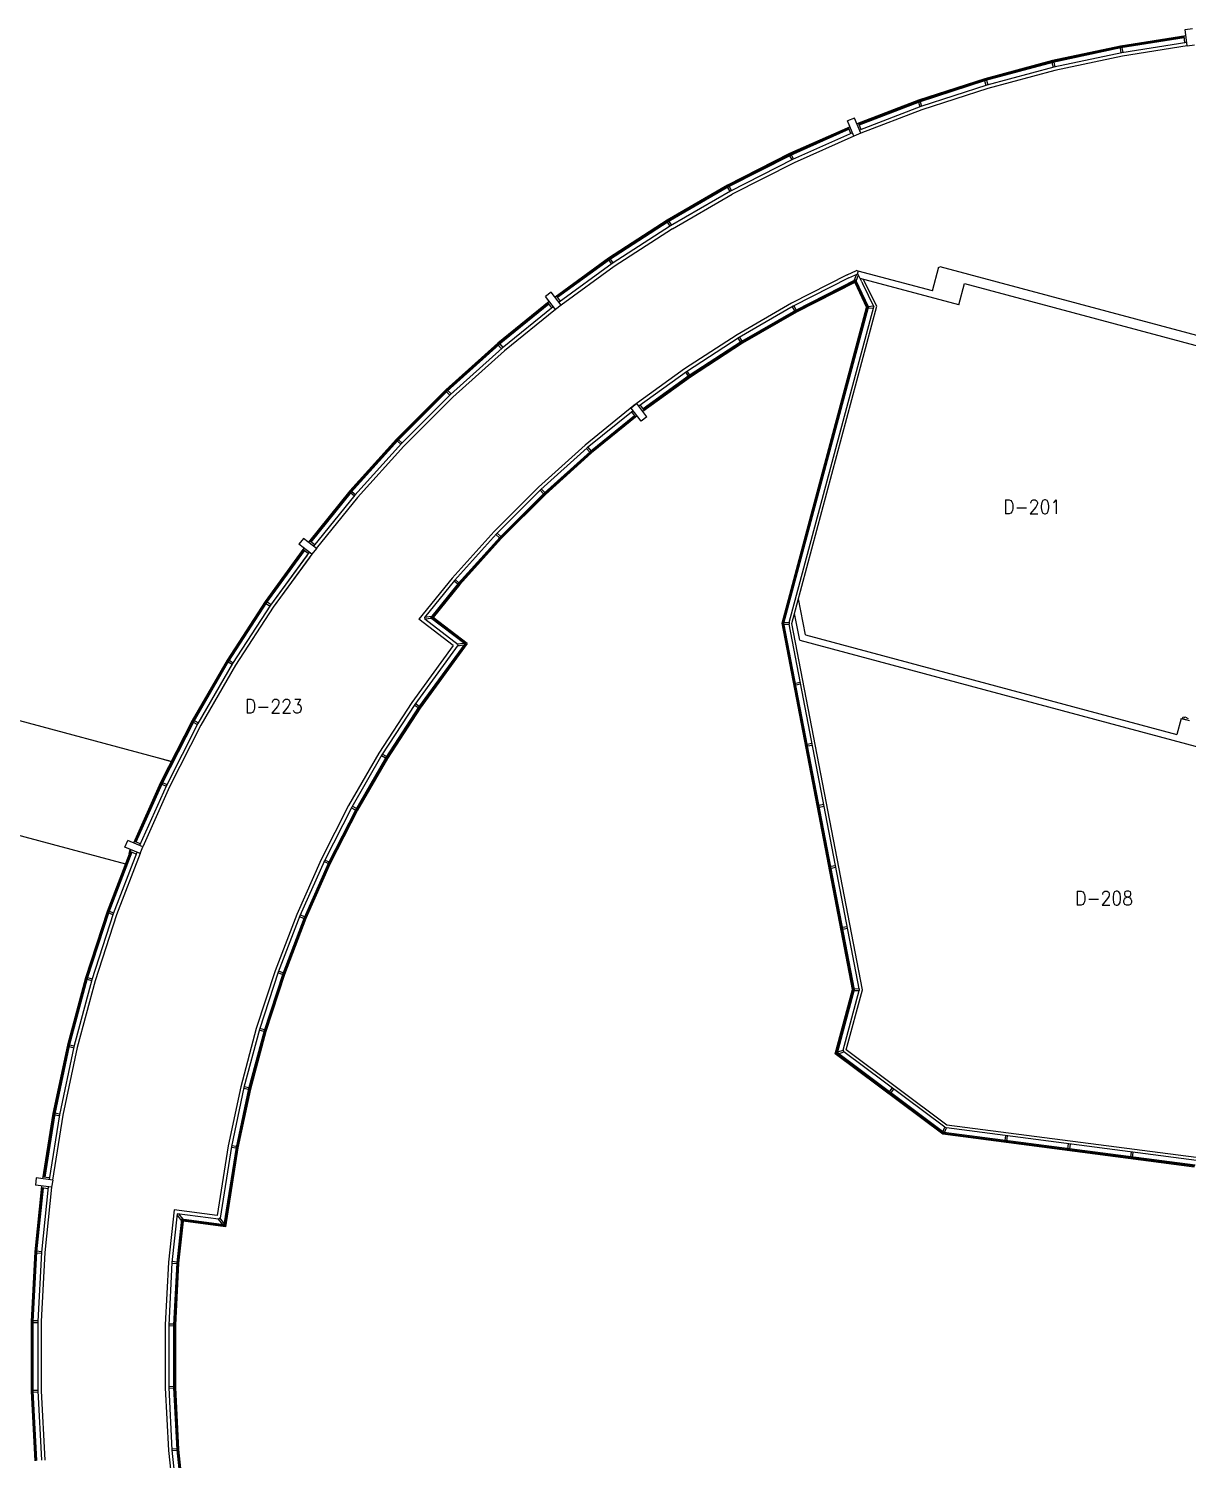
# Model space of a CAD drawing. Header units: inches. Extents: x 0 to 15110, y -1099 to 7181.
# Drawn here: x 4931 to 6200, y 5374 to 6941 of the extents above; entities that cross this region are included whole.
import ezdxf
from ezdxf.enums import TextEntityAlignment as Align

# ---------------------------------------------------------------- set-up
doc = ezdxf.new("R2010")
doc.units = ezdxf.units.IN
doc.header["$LTSCALE"] = 48
doc.header["$MEASUREMENT"] = 0
doc.layers.get('0').update_dxf_attribs({"linetype": 'CONTINUOUS'})
for name, color, linetype in [('A-DOOR', 5, 'CONTINUOUS'), ('A-GLAZ', 1, 'CONTINUOUS'), ('A-GLAZ-DETL', 5, 'CONTINUOUS'), ('A-ROOF', 5, 'CONTINUOUS'), ('A-WALL', 7, 'CONTINUOUS'), ('A-WALL-SILL', 3, 'CONTINUOUS'), ('SP-RMNO', 7, 'CONTINUOUS'), ('SP-ROOM', 7, 'CONTINUOUS'), ('SP-ROOMF', 7, 'CONTINUOUS')]:
    doc.layers.add(name, color=color, linetype=linetype)
doc.layers.get('0').off()
doc.layers.get('SP-ROOM').off()
doc.layers.get('SP-ROOMF').off()
doc.styles.add('ROMANS', font='ROMANS', dxfattribs={"width": 0.78})

# ---------------------------------------------------------------- blocks, each defined once
blk = doc.blocks.new('FMGRM1')
at = {"style": 'ROMANS', "width": 0.9}
for tag, p in [('DATA1', (0, -0.284)), ('DATA2', (0, -0.443)), ('DATA3', (0, -0.602)), ('DATA4', (0, -0.762)), ('DATA5', (0, -0.921))]:
    blk.add_attdef(tag, text='', height=0.117, dxfattribs=at).set_placement(p, align=Align.CENTER)
at = {"layer": 'SP-RMNO', "style": 'ROMANS', "width": 0.9}
blk.add_attdef('RMNUMB', text='', height=0.16, dxfattribs=at).set_placement((0, 0), align=Align.MIDDLE)

msp = doc.modelspace()

# ---------------------------------------------------------------- linework, layer by layer
at = {"layer": 'A-DOOR', "linetype": 'Continuous'}
for p, q in [((6194.4, 6185.4), (6194.9, 6187.3)), ((6199.9, 6183.9), (6194.4, 6185.4)), ((6194.9, 6187.3), (6196.8, 6186.8)), ((6196.8, 6186.8), (6196.9, 6187.4)), ((6196.9, 6187.4), (6198.7, 6186.9)), ((6198.7, 6186.9), (6198.6, 6186.3)), ((6198.6, 6186.3), (6200.5, 6185.8))]:
    msp.add_line(p, q, dxfattribs=at)
at = {"layer": 'A-GLAZ', "linetype": 'Continuous'}
for p, q in [((6196.2, 6931.9), (6126.8, 6920.9)), ((6196.3, 6930.9), (6126.9, 6919.9)), ((6199, 6926), (6127.9, 6914.7)), ((6126.8, 6920.9), (6052.1, 6905)), ((6126.9, 6919.9), (6052.3, 6904)), ((6127.9, 6914.7), (6053.5, 6898.9)), ((6052.1, 6905), (5978.4, 6885.2)), ((6052.3, 6904), (5978.6, 6884.3)), ((6053.5, 6898.9), (5980.1, 6879.2)), ((5978.4, 6885.2), (5905.8, 6861.7)), ((5978.6, 6884.3), (5906.1, 6860.7)), ((5980.1, 6879.2), (5907.8, 6855.8)), ((5905.8, 6861.7), (5840.1, 6836.4)), ((5906.1, 6860.7), (5840.5, 6835.5)), ((5907.8, 6855.8), (5840.6, 6830)), ((5829, 6831.9), (5764.8, 6803.2)), ((5829.4, 6830.9), (5765.2, 6802.3)), ((5833.2, 6826.9), (5767.5, 6797.6)), ((5764.8, 6803.2), (5696.8, 6768.6)), ((5765.2, 6802.3), (5697.2, 6767.7)), ((5767.5, 6797.6), (5699.7, 6763.1)), ((5696.8, 6768.6), (5630.6, 6730.4)), ((5697.2, 6767.7), (5631.2, 6729.6)), ((5699.7, 6763.1), (5633.9, 6725.1)), ((5630.6, 6730.4), (5566.6, 6688.9)), ((5631.2, 6729.6), (5567.2, 6688)), ((5633.9, 6725.1), (5570.2, 6683.7)), ((5566.6, 6688.9), (5509.7, 6647.5)), ((5567.2, 6688), (5510.3, 6646.7)), ((5570.2, 6683.7), (5511.9, 6641.4)), ((5829, 6668), (5768.2, 6637)), ((5836.4, 6665.9), (5770.7, 6632.4)), ((5836, 6664.5), (5771.2, 6631.5)), ((5829, 6668), (5839, 6672.7)), ((5836, 6664.5), (5849.7, 6635.9)), ((5836.4, 6665.9), (5850.7, 6635.9)), ((5843.3, 6663.7), (5839, 6672.7)), ((5843.3, 6663.7), (5844.1, 6661.9)), ((5844.1, 6661.9), (5856.3, 6636.5)), ((5500.2, 6640.2), (5445.6, 6596)), ((5500.8, 6639.4), (5446.2, 6595.2)), ((5505.6, 6636.5), (5449.6, 6591.2)), ((5768.2, 6637), (5708.9, 6602.8)), ((5770.7, 6632.4), (5711.6, 6598.3)), ((5771.2, 6631.5), (5712.2, 6597.4)), ((5757, 6290.2), (5849.7, 6635.9)), ((5758.1, 6290.1), (5850.7, 6635.9)), ((5763.7, 6290.9), (5856.3, 6636.5)), ((5445.6, 6596), (5388.8, 6544.9)), ((5708.9, 6602.8), (5651.4, 6565.4)), ((5711.6, 6598.3), (5654.4, 6561.1)), ((5712.2, 6597.4), (5655, 6560.3)), ((5446.2, 6595.2), (5389.5, 6544.2)), ((5449.6, 6591.2), (5393.1, 6540.3)), ((5651.4, 6565.4), (5599.3, 6527.5)), ((5654.4, 6561.1), (5604.1, 6524.6)), ((5655, 6560.3), (5604.7, 6523.8)), ((5388.8, 6544.9), (5334.9, 6490.9)), ((5389.5, 6544.2), (5335.6, 6490.2)), ((5393.1, 6540.3), (5339.4, 6486.6)), ((5592.9, 6522.7), (5542.8, 6482.1)), ((5594.6, 6517.2), (5546.2, 6478.1)), ((5595.2, 6516.5), (5546.9, 6477.3)), ((5334.9, 6490.9), (5283.8, 6434.2)), ((5335.6, 6490.2), (5284.5, 6433.5)), ((5339.4, 6486.6), (5288.5, 6430.1)), ((5542.8, 6482.1), (5491.9, 6436.3)), ((5546.2, 6478.1), (5495.5, 6432.4)), ((5546.9, 6477.3), (5496.2, 6431.7)), ((5283.8, 6434.2), (5239.5, 6379.5)), ((5284.5, 6433.5), (5240.3, 6378.9)), ((5288.5, 6430.1), (5243.2, 6374.2)), ((5491.9, 6436.3), (5443.5, 6387.8)), ((5495.5, 6432.4), (5447.3, 6384.2)), ((5496.2, 6431.7), (5448, 6383.5)), ((5443.5, 6387.8), (5397.6, 6336.9)), ((5447.3, 6384.2), (5401.6, 6333.5)), ((5448, 6383.5), (5402.4, 6332.9)), ((5232.2, 6370), (5190.9, 6313.1)), ((5229.9, 6366.8), (5190.9, 6313.1)), ((5233, 6369.4), (5191.7, 6312.5)), ((5230.7, 6366.2), (5191.7, 6312.5)), ((5238.4, 6367.8), (5196, 6309.6)), ((5236, 6364.6), (5196, 6309.6)), ((5397.6, 6336.9), (5364.7, 6296.3)), ((5401.6, 6333.5), (5371.3, 6296)), ((5402.4, 6332.9), (5372.7, 6296.2)), ((5190.9, 6313.1), (5149.3, 6249.1)), ((5191.7, 6312.5), (5150.2, 6248.6)), ((5196, 6309.6), (5154.6, 6245.8)), ((5401.3, 6266.4), (5365, 6294.3)), ((5408.6, 6267.5), (5371.3, 6296)), ((5409.9, 6267.7), (5372.7, 6296.2)), ((5834.2, 5888.9), (5757, 6290.2)), ((5835.2, 5888.9), (5758.1, 6290.1)), ((5840.4, 5889.7), (5763.6, 6288.9)), ((5408.6, 6267.5), (5358.2, 6198.1)), ((5409.9, 6267.7), (5359, 6197.5)), ((5401.3, 6266.4), (5353.9, 6201.1)), ((5149.3, 6249.1), (5111.1, 6183)), ((5150.2, 6248.6), (5112, 6182.5)), ((5154.6, 6245.8), (5116.6, 6180)), ((5353.9, 6201.1), (5317.9, 6145.8)), ((5358.2, 6198.1), (5322.4, 6143)), ((5359, 6197.5), (5323.3, 6142.5)), ((5111.1, 6183), (5076.5, 6115)), ((5112, 6182.5), (5077.4, 6114.5)), ((5116.6, 6180), (5082.1, 6112.3)), ((5317.9, 6145.8), (5284.9, 6088.6)), ((5322.4, 6143), (5289.5, 6086.1)), ((5323.3, 6142.5), (5290.4, 6085.6)), ((5076.5, 6115), (5047.9, 6050.7)), ((5077.4, 6114.5), (5048.8, 6050.3)), ((5082.1, 6112.3), (5052.8, 6046.5)), ((5284.9, 6088.6), (5255, 6029.8)), ((5289.5, 6086.1), (5259.7, 6027.6)), ((5290.4, 6085.6), (5260.6, 6027.1)), ((5043.3, 6039.6), (5018.1, 5974)), ((5044.2, 6039.2), (5019, 5973.6)), ((5049.8, 6039.1), (5024, 5971.9)), ((5255, 6029.8), (5228.1, 5969.6)), ((5259.7, 6027.6), (5233, 5967.5)), ((5260.6, 6027.1), (5233.9, 5967.2)), ((5018.1, 5974), (4994.5, 5901.4)), ((5019, 5973.6), (4995.5, 5901.1)), ((5024, 5971.9), (5000.5, 5899.6)), ((5228.1, 5969.6), (5204.5, 5908)), ((5233, 5967.5), (5209.5, 5906.2)), ((5233.9, 5967.2), (5210.4, 5905.9)), ((5204.5, 5908), (5184.1, 5845.2)), ((4994.5, 5901.4), (4974.7, 5827.6)), ((4995.5, 5901.1), (4975.7, 5827.4)), ((5000.5, 5899.6), (4980.8, 5826.2)), ((5209.5, 5906.2), (5189.1, 5843.7)), ((5210.4, 5905.9), (5190.1, 5843.4)), ((5815.4, 5819), (5834.2, 5888.9)), ((5816.6, 5819.4), (5835.2, 5888.9)), ((5822.9, 5822.6), (5840.3, 5887.7)), ((5184.1, 5845.2), (5167, 5781.5)), ((5189.1, 5843.7), (5172.1, 5780.3)), ((5190.1, 5843.4), (5173.1, 5780)), ((4974.7, 5827.6), (4958.9, 5753)), ((4975.7, 5827.4), (4959.9, 5752.8)), ((4980.8, 5826.2), (4965, 5751.8)), ((5932.5, 5731.4), (5815.4, 5819)), ((5932.9, 5732.4), (5816.6, 5819.4)), ((5934.1, 5738), (5823.5, 5820.7)), ((5167, 5781.5), (5153.3, 5716.9)), ((5172.1, 5780.3), (5158.5, 5716)), ((5173.1, 5780), (5159.5, 5715.8)), ((4958.9, 5753), (4947.9, 5683.5)), ((4959.9, 5752.8), (4948.9, 5683.4)), ((4965, 5751.8), (4953.8, 5680.7)), ((6209.7, 5701.5), (5935.9, 5737.3)), ((6207.7, 5695.4), (5932.5, 5731.4)), ((6208.2, 5696.4), (5932.9, 5732.4)), ((5153.3, 5716.9), (5140.9, 5638.6)), ((5158.5, 5716), (5145.1, 5631.3)), ((5159.5, 5715.8), (5145.9, 5630.2)), ((4946.3, 5671.6), (4938.9, 5601.7)), ((4947.3, 5671.5), (4939.9, 5601.6)), ((4952.7, 5672.8), (4945.2, 5601.2)), ((5093.8, 5643.4), (5088.2, 5589.9)), ((5139.3, 5637.4), (5093.8, 5643.4)), ((5098.5, 5637.5), (5093.5, 5589.5)), ((5099.4, 5636.3), (5094.5, 5589.4)), ((5145.1, 5631.3), (5098.5, 5637.5)), ((5145.9, 5630.2), (5099.4, 5636.3)), ((4938.9, 5601.7), (4935, 5525.4)), ((4939.9, 5601.6), (4936, 5525.4)), ((4945.2, 5601.2), (4941.2, 5525.3)), ((5088.2, 5589.9), (5084.6, 5521.5)), ((5093.5, 5589.5), (5089.9, 5521.4)), ((5094.5, 5589.4), (5090.9, 5521.4)), ((4935, 5525.4), (4935, 5449.1)), ((4936, 5525.4), (4936, 5449.1)), ((4941.2, 5525.3), (4941.2, 5449.3)), ((5084.6, 5521.5), (5084.6, 5453)), ((5089.9, 5521.4), (5089.9, 5453.2)), ((5090.9, 5521.4), (5090.9, 5453.2)), ((5084.6, 5453), (5088.2, 5384.6)), ((5089.9, 5453.2), (5093.5, 5385)), ((5090.9, 5453.2), (5094.5, 5385.1)), ((4935, 5449.1), (4938.9, 5372.9)), ((4936, 5449.1), (4939.9, 5373)), ((4941.2, 5449.3), (4945.2, 5373.4)), ((5088.2, 5384.6), (5095, 5320.5)), ((5093.5, 5385), (5100, 5323.2)), ((5094.5, 5385.1), (5101, 5323.3))]:
    msp.add_line(p, q, dxfattribs=at)
at = {"layer": 'A-GLAZ-DETL', "linetype": 'Continuous'}
for p, q in [((6197, 6925.7), (6196.1, 6932.9)), ((6126, 6919.7), (6126.9, 6914.5)), ((6126.8, 6920.9), (6126.9, 6919.9)), ((6127.9, 6920.1), (6128.9, 6914.9)), ((6051.3, 6903.8), (6052.6, 6898.7)), ((6052.1, 6905), (6052.3, 6904)), ((6053.3, 6904.3), (6054.5, 6899.1)), ((5977.7, 6884), (5979.2, 6879)), ((5978.4, 6885.2), (5978.6, 6884.3)), ((5979.6, 6884.6), (5981.1, 6879.5)), ((5905.2, 6860.4), (5906.9, 6855.4)), ((5905.8, 6861.7), (5906.1, 6860.7)), ((5907, 6861), (5908.8, 6856.1)), ((5831.4, 6826.1), (5828.6, 6832.8)), ((5842.5, 6830.7), (5839.7, 6837.4)), ((5764.3, 6801.9), (5766.6, 6797.2)), ((5764.8, 6803.2), (5765.2, 6802.3)), ((5766.1, 6802.8), (5768.4, 6798)), ((5696.8, 6768.6), (5697.2, 6767.7)), ((5698.1, 6768.2), (5700.6, 6763.6)), ((5696.4, 6767.2), (5698.9, 6762.6)), ((5630.3, 6729.1), (5633.1, 6724.6)), ((5630.6, 6730.4), (5631.2, 6729.6)), ((5632, 6730.1), (5634.8, 6725.6)), ((5566.4, 6687.5), (5569.3, 6683.1)), ((5566.6, 6688.9), (5567.2, 6688)), ((5568, 6688.6), (5571, 6684.3)), ((5835.1, 6665.2), (5837.7, 6672.1)), ((5837, 6664.6), (5839.6, 6671.5)), ((5513.5, 6642.6), (5509.1, 6648.3)), ((5504, 6635.3), (5499.6, 6641)), ((5769.8, 6631.9), (5767.3, 6636.5)), ((5771.6, 6632.9), (5769.1, 6637.5)), ((5771.2, 6631.5), (5770.7, 6632.4)), ((5849.7, 6635.9), (5850.7, 6635.9)), ((5850.3, 6636.9), (5855.8, 6637.4)), ((5850.4, 6634.9), (5856, 6635.4)), ((5445.6, 6596), (5446.2, 6595.2)), ((5447, 6595.8), (5450.4, 6591.8)), ((5710.8, 6597.8), (5708, 6602.2)), ((5712.5, 6598.8), (5709.7, 6603.3)), ((5712.2, 6597.4), (5711.6, 6598.3)), ((5445.4, 6594.5), (5448.9, 6590.5)), ((5653.6, 6560.6), (5650.6, 6564.9)), ((5655.2, 6561.7), (5652.3, 6566)), ((5655, 6560.3), (5654.4, 6561.1)), ((5388.8, 6544.9), (5389.5, 6544.2)), ((5388.8, 6543.5), (5392.4, 6539.7)), ((5390.2, 6544.8), (5393.9, 6541)), ((5595.8, 6515.7), (5591.4, 6521.4)), ((5605.3, 6523), (5600.9, 6528.7)), ((5334.9, 6490.9), (5335.6, 6490.2)), ((5334.9, 6489.5), (5338.7, 6485.9)), ((5336.3, 6490.9), (5340.1, 6487.3)), ((5545.5, 6477.4), (5542, 6481.4)), ((5547, 6478.7), (5543.6, 6482.7)), ((5546.9, 6477.3), (5546.2, 6478.1)), ((5283.8, 6434.2), (5284.5, 6433.5)), ((5283.9, 6432.8), (5287.9, 6429.4)), ((5285.2, 6434.3), (5289.2, 6430.9)), ((5494.8, 6431.8), (5491.2, 6435.6)), ((5496.2, 6433.1), (5492.6, 6436.9)), ((5496.2, 6431.7), (5495.5, 6432.4)), ((5244.5, 6375.7), (5238.7, 6380.1)), ((5446.6, 6383.5), (5442.8, 6387.1)), ((5448, 6384.9), (5444.2, 6388.5)), ((5448, 6383.5), (5447.3, 6384.2)), ((5237.2, 6366.2), (5231.4, 6370.6)), ((5401, 6332.8), (5397, 6336.2)), ((5402.3, 6334.3), (5398.3, 6337.7)), ((5402.4, 6332.9), (5401.6, 6333.5)), ((5190.9, 6313.1), (5191.7, 6312.5)), ((5191.1, 6311.7), (5195.5, 6308.7)), ((5192.3, 6313.4), (5196.6, 6310.4)), ((5372.2, 6297.2), (5364.7, 6296.3)), ((5364.7, 6296.3), (5365, 6294.3)), ((5372.4, 6295.2), (5365, 6294.3)), ((5372.7, 6296.2), (5371.3, 6296)), ((5757, 6290.2), (5758.1, 6290.1)), ((5758.3, 6291.1), (5763.7, 6290.9)), ((5758.3, 6289.1), (5763.6, 6288.9)), ((5763.7, 6290.9), (5763.6, 6288.9)), ((5400.2, 6267.3), (5407.5, 6268.3)), ((5400.5, 6265.3), (5407.7, 6266.3)), ((5149.3, 6249.1), (5150.2, 6248.6)), ((5149.6, 6247.7), (5154.1, 6245)), ((5150.7, 6249.4), (5155.2, 6246.7)), ((5769.9, 6223.3), (5770.9, 6223.5)), ((5770.7, 6224.5), (5775.8, 6225.5)), ((5771.1, 6222.5), (5776.2, 6223.5)), ((5357.6, 6197.3), (5353.3, 6200.3)), ((5358.8, 6198.9), (5354.4, 6201.9)), ((5359, 6197.5), (5358.2, 6198.1)), ((5111.1, 6183), (5112, 6182.5)), ((5111.5, 6181.6), (5116.2, 6179.1)), ((5112.5, 6183.4), (5117.1, 6180.9)), ((5783.6, 6157.6), (5788.7, 6158.6)), ((5321.9, 6142.2), (5317.4, 6144.9)), ((5322.9, 6143.9), (5318.4, 6146.6)), ((5323.3, 6142.5), (5322.4, 6143)), ((5782.8, 6156.4), (5783.7, 6156.6)), ((5783.9, 6155.6), (5789.1, 6156.6)), ((5076.5, 6115), (5077.4, 6114.5)), ((5077, 6113.6), (5081.7, 6111.4)), ((5077.8, 6115.4), (5082.6, 6113.2)), ((5289.1, 6085.2), (5284.5, 6087.7)), ((5290, 6087), (5285.4, 6089.5)), ((5290.4, 6085.6), (5289.5, 6086.1)), ((5795.6, 6089.5), (5796.6, 6089.7)), ((5796.4, 6090.7), (5801.6, 6091.7)), ((5796.8, 6088.7), (5801.9, 6089.7)), ((5053.7, 6048.3), (5047, 6051.1)), ((5049.1, 6037.2), (5042.4, 6040)), ((5259.3, 6026.7), (5254.5, 6028.9)), ((5260.2, 6028.5), (5255.4, 6030.7)), ((5260.6, 6027.1), (5259.7, 6027.6)), ((5808.5, 6022.7), (5809.5, 6022.9)), ((5809.3, 6023.8), (5814.4, 6024.8)), ((5809.6, 6021.9), (5814.8, 6022.9)), ((5018.1, 5974), (5019, 5973.6)), ((5018.7, 5972.7), (5023.6, 5970.9)), ((5019.4, 5974.6), (5024.3, 5972.8)), ((5233.4, 5968.5), (5228.5, 5970.5)), ((5232.6, 5966.6), (5227.8, 5968.6)), ((5233.9, 5967.2), (5233, 5967.5)), ((5821.3, 5955.8), (5822.3, 5956)), ((5822.1, 5957), (5827.3, 5957.9)), ((5822.5, 5955), (5827.7, 5956)), ((5209.1, 5905.3), (5204.2, 5907)), ((5209.8, 5907.1), (5204.8, 5908.9)), ((4994.5, 5901.4), (4995.5, 5901.1)), ((4995.2, 5900.1), (5000.2, 5898.6)), ((4995.7, 5902.1), (5000.8, 5900.6)), ((5210.4, 5905.9), (5209.5, 5906.2)), ((5834.2, 5888.9), (5835.2, 5888.9)), ((5834.9, 5887.9), (5840.3, 5887.7)), ((5835, 5889.9), (5840.4, 5889.7)), ((5840.4, 5889.7), (5840.3, 5887.7)), ((5188.9, 5842.8), (5183.8, 5844.2)), ((5189.4, 5844.7), (5184.4, 5846.2)), ((5190.1, 5843.4), (5189.1, 5843.7)), ((4975.9, 5828.4), (4981.1, 5827.2)), ((4974.7, 5827.6), (4975.7, 5827.4)), ((4975.5, 5826.4), (4980.6, 5825.2)), ((5815.4, 5819), (5816.6, 5819.4)), ((5816.9, 5820.5), (5822.9, 5822.6)), ((5817.6, 5818.6), (5823.5, 5820.7)), ((5822.9, 5822.6), (5823.5, 5820.7)), ((5172.4, 5781.2), (5167.3, 5782.5)), ((5171.9, 5779.3), (5166.8, 5780.5)), ((5173.1, 5780), (5172.1, 5780.3)), ((5873.6, 5776.7), (5876.7, 5780.9)), ((5873.8, 5775.3), (5874.4, 5776.1)), ((5875.2, 5775.5), (5878.3, 5779.7)), ((4958.9, 5753), (4959.9, 5752.8)), ((4959.7, 5751.8), (4964.8, 5750.9)), ((4960, 5753.8), (4965.2, 5752.8)), ((5932, 5733), (5934.1, 5738)), ((5933.9, 5732.2), (5935.9, 5737.3)), ((5934.1, 5738), (5935.9, 5737.3)), ((5932.5, 5731.4), (5932.9, 5732.4)), ((6000.1, 5723.6), (6000.8, 5728.8)), ((6001, 5722.5), (6001.1, 5723.4)), ((6002.1, 5723.3), (6002.8, 5728.5)), ((6068.9, 5714.6), (6069.6, 5719.8)), ((6070.9, 5714.3), (6071.6, 5719.5)), ((5158.3, 5715), (5153.1, 5716)), ((5158.7, 5717), (5153.5, 5717.9)), ((5159.5, 5715.8), (5158.5, 5716)), ((6069.8, 5713.5), (6069.9, 5714.5)), ((6137.7, 5705.6), (6138.4, 5710.8)), ((6138.5, 5704.5), (6138.7, 5705.5)), ((6139.7, 5705.3), (6140.3, 5710.5)), ((4952.5, 5670.8), (4945.3, 5671.8)), ((4954.1, 5682.7), (4946.9, 5683.6)), ((5093.7, 5641.9), (5098.4, 5636)), ((5095.3, 5643.2), (5099.9, 5637.3)), ((5098.5, 5637.5), (5099.4, 5636.3)), ((5140.9, 5638.6), (5139.3, 5637.4)), ((5143.7, 5631.5), (5139.3, 5637.4)), ((5145.3, 5632.7), (5140.9, 5638.6)), ((5145.9, 5630.2), (5145.1, 5631.3)), ((4938.9, 5601.7), (4939.9, 5601.6)), ((4939.9, 5600.6), (4945.1, 5600.2)), ((4940, 5602.6), (4945.3, 5602.2)), ((5093.4, 5588.5), (5088.2, 5588.9)), ((5093.5, 5590.5), (5088.3, 5590.9)), ((5094.5, 5589.4), (5093.5, 5589.5)), ((4935, 5525.4), (4936, 5525.4)), ((4935.9, 5524.4), (4941.2, 5524.3)), ((4936, 5526.4), (4941.2, 5526.3)), ((5089.9, 5520.4), (5084.6, 5520.5)), ((5089.9, 5522.4), (5084.7, 5522.5)), ((5090.9, 5521.4), (5089.9, 5521.4)), ((5089.9, 5454.2), (5084.6, 5454)), ((5089.9, 5452.2), (5084.7, 5452)), ((5090.9, 5453.2), (5089.9, 5453.2)), ((4935, 5449.1), (4936, 5449.1)), ((4935.9, 5450.1), (4941.2, 5450.3)), ((4936, 5448.1), (4941.2, 5448.3)), ((5093.4, 5386), (5088.2, 5385.6)), ((5093.5, 5384.1), (5088.3, 5383.6)), ((5094.5, 5385.1), (5093.5, 5385))]:
    msp.add_line(p, q, dxfattribs=at)
at = {"layer": 'A-ROOF', "linetype": 'Continuous'}
for p, q in [((5087.4, 6138.6), (3955.5, 6441.9)), ((3905, 6329.8), (5037.2, 6026.5)), ((5073.3, 6142.4), (5087.4, 6138.6))]:
    msp.add_line(p, q, dxfattribs=at)
at = {"layer": 'A-WALL', "linetype": 'Continuous'}
for p, q in [((6197.2, 6940), (6205.1, 6941.1)), ((6199.5, 6922.2), (6197.2, 6940)), ((6199.5, 6922.2), (6207.4, 6923.2)), ((5835.2, 6843), (5827.8, 6840)), ((5834.7, 6823.3), (5827.8, 6840)), ((5842.1, 6826.4), (5835.2, 6843)), ((5842.1, 6826.4), (5834.7, 6823.3)), ((5839.3, 6675.6), (5838.7, 6673.3)), ((5920.7, 6653.8), (5839.3, 6675.6)), ((5920.7, 6653.8), (5927.7, 6680.1)), ((5927.7, 6680.1), (5928.4, 6679.9)), ((5928.4, 6679.9), (5928.6, 6680.6)), ((5928.6, 6680.6), (6231.7, 6599.4)), ((5841.5, 6667.5), (5838.7, 6673.3)), ((5949.6, 6638.5), (5841.5, 6667.5)), ((5949.6, 6638.5), (5955.8, 6661.8)), ((5955.8, 6661.8), (6218.8, 6591.4)), ((5503.3, 6652.6), (5497, 6647.7)), ((5507.9, 6633.5), (5497, 6647.7)), ((5514.3, 6638.3), (5503.3, 6652.6)), ((5514.3, 6638.3), (5507.9, 6633.5)), ((5597.1, 6530.4), (5590.7, 6525.6)), ((5601.7, 6511.3), (5590.7, 6525.6)), ((5608, 6516.1), (5597.1, 6530.4)), ((5608, 6516.1), (5601.7, 6511.3)), ((5232, 6382.8), (5227.1, 6376.4)), ((5241.4, 6365.5), (5227.1, 6376.4)), ((5246.3, 6371.8), (5232, 6382.8)), ((5246.3, 6371.8), (5241.4, 6365.5)), ((5781.6, 6277.1), (5774, 6316.7)), ((5775.3, 6271.3), (5769.7, 6300.6)), ((5775.3, 6271.3), (6446.4, 6091.4)), ((5781.6, 6277.1), (6188.2, 6168.1)), ((6192.9, 6185.8), (6188.2, 6168.1)), ((6192.9, 6185.8), (6194.4, 6185.4)), ((6194.4, 6185.4), (6202.1, 6183.3)), ((5036.6, 6044.6), (5039.7, 6051.9)), ((5056.3, 6045.1), (5039.7, 6051.9)), ((5053.2, 6037.7), (5036.6, 6044.6)), ((5042, 6042.3), (5040.8, 6037.8)), ((5053.2, 6037.7), (5056.3, 6045.1)), ((4939.7, 5682.6), (4938.7, 5674.6)), ((4956.5, 5672.3), (4938.7, 5674.6)), ((4957.6, 5680.2), (4939.7, 5682.6)), ((4957.6, 5680.2), (4956.5, 5672.3))]:
    msp.add_line(p, q, dxfattribs=at)
at = {"layer": 'A-WALL-SILL', "linetype": 'Continuous'}
for p, q in [((6198.1, 6933.2), (6126.6, 6921.8)), ((6126.6, 6921.8), (6051.9, 6906)), ((6128.6, 6911), (6054.4, 6895.3)), ((6199.5, 6922.3), (6128.6, 6911)), ((6051.9, 6906), (5978.1, 6886.2)), ((6054.4, 6895.3), (5981.2, 6875.6)), ((5978.1, 6886.2), (5905.4, 6862.6)), ((5905.4, 6862.6), (5837.9, 6836.7)), ((5981.2, 6875.6), (5909.1, 6852.2)), ((5909.1, 6852.2), (5842.1, 6826.5)), ((5830.5, 6833.6), (5764.3, 6804.2)), ((5834.7, 6823.4), (5769.1, 6794.2)), ((5764.3, 6804.2), (5696.3, 6769.5)), ((5769.1, 6794.2), (5701.5, 6759.8)), ((5696.3, 6769.5), (5630.1, 6731.3)), ((5635.9, 6721.9), (5701.5, 6759.8)), ((5630.1, 6731.3), (5566.1, 6689.7)), ((5635.9, 6721.9), (5572.3, 6680.6)), ((5566.1, 6689.7), (5507.5, 6647.1)), ((5572.3, 6680.6), (5514.2, 6638.4)), ((5827.3, 6671.3), (5837.4, 6676.1)), ((5839.3, 6675.6), (5837.4, 6676.1)), ((5827.3, 6671.3), (5766.4, 6640.3)), ((5835.5, 6663.2), (5771.7, 6630.6)), ((5835.5, 6663.2), (5848.6, 6635.8)), ((5859.8, 6637.2), (5844.8, 6666.6)), ((5501.2, 6642.3), (5444.9, 6596.7)), ((5507.9, 6633.5), (5452.1, 6588.3)), ((5766.4, 6640.3), (5706.9, 6605.9)), ((5771.7, 6630.6), (5712.7, 6596.6)), ((5756, 6290.2), (5848.6, 6635.8)), ((5766.8, 6289.8), (5859.8, 6637.2)), ((5444.9, 6596.7), (5388.1, 6545.6)), ((5706.9, 6605.9), (5649.3, 6568.5)), ((5712.7, 6596.6), (5655.6, 6559.5)), ((5452.1, 6588.3), (5395.7, 6537.6)), ((5649.3, 6568.5), (5593.8, 6528.2)), ((5655.6, 6559.5), (5603.7, 6521.8)), ((5388.1, 6545.6), (5334.1, 6491.6)), ((5395.7, 6537.6), (5342.1, 6484)), ((5593.8, 6528.2), (5540.4, 6484.9)), ((5597.3, 6516.9), (5547.5, 6476.6)), ((5334.1, 6491.6), (5283, 6434.8)), ((5342.1, 6484), (5291.4, 6427.7)), ((5540.4, 6484.9), (5489.3, 6439)), ((5547.5, 6476.6), (5496.9, 6431)), ((5489.3, 6439), (5440.8, 6390.4)), ((5283, 6434.8), (5237.5, 6378.6)), ((5291.4, 6427.7), (5246.2, 6371.9)), ((5496.9, 6431), (5448.7, 6382.8)), ((5440.8, 6390.4), (5394.8, 6339.4)), ((5448.7, 6382.8), (5403.2, 6332.2)), ((5232.6, 6372.2), (5190.1, 6313.7)), ((5230.2, 6369), (5190.1, 6313.7)), ((5241.3, 6365.5), (5199.1, 6307.4)), ((5239, 6362.3), (5199.1, 6307.4)), ((5394.8, 6339.4), (5358.3, 6294.3)), ((5403.2, 6332.2), (5374.1, 6296.4)), ((5190.1, 6313.7), (5148.5, 6249.6)), ((5199.1, 6307.4), (5157.8, 6243.9)), ((5396, 6265.4), (5358.3, 6294.3)), ((5411.3, 6267.9), (5374.1, 6296.4)), ((5833.2, 5888.9), (5756, 6290.2)), ((5843.9, 5888.5), (5766.8, 6289.8)), ((5411.3, 6267.9), (5359.8, 6197)), ((5396, 6265.4), (5350.8, 6203.2)), ((5148.5, 6249.6), (5110.3, 6183.5)), ((5157.8, 6243.9), (5119.9, 6178.2)), ((5350.8, 6203.2), (5314.7, 6147.7)), ((5359.8, 6197), (5324.1, 6142)), ((5110.3, 6183.5), (5075.6, 6115.4)), ((5119.9, 6178.2), (5085.5, 6110.7)), ((5314.7, 6147.7), (5281.6, 6090.4)), ((5324.1, 6142), (5291.3, 6085.2)), ((5075.6, 6115.4), (5046.1, 6049.3)), ((5085.5, 6110.7), (5056.3, 6045.1)), ((5281.6, 6090.4), (5251.6, 6031.4)), ((5291.3, 6085.2), (5261.5, 6026.7)), ((5043.1, 6041.9), (5017.1, 5974.3)), ((5053.2, 6037.7), (5027.5, 5970.6)), ((5251.6, 6031.4), (5224.7, 5971)), ((5261.5, 6026.7), (5234.8, 5966.8)), ((5017.1, 5974.3), (4993.5, 5901.7)), ((5027.5, 5970.6), (5004.1, 5898.5)), ((5224.7, 5971), (5201, 5909.2)), ((5234.8, 5966.8), (5211.3, 5905.5)), ((5201, 5909.2), (5180.5, 5846.3)), ((4993.5, 5901.7), (4973.8, 5827.9)), ((5004.1, 5898.5), (4984.5, 5825.3)), ((5211.3, 5905.5), (5191.1, 5843.1)), ((5814.3, 5818.6), (5833.2, 5888.9)), ((5826.3, 5822.7), (5843.9, 5888.5)), ((5180.5, 5846.3), (5163.4, 5782.4)), ((5191.1, 5843.1), (5174.1, 5779.8)), ((4973.8, 5827.9), (4957.9, 5753.2)), ((4984.5, 5825.3), (4968.7, 5751.2)), ((5932.1, 5730.5), (5814.3, 5818.6)), ((5936.2, 5740.5), (5826.3, 5822.7)), ((5163.4, 5782.4), (5149.6, 5717.6)), ((5174.1, 5779.8), (5160.4, 5715.6)), ((4957.9, 5753.2), (4946.6, 5681.7)), ((4968.7, 5751.2), (4957.5, 5680.2)), ((6209.4, 5704.8), (5936.2, 5740.5)), ((6207.2, 5694.5), (5932.1, 5730.5)), ((5149.6, 5717.6), (5137.6, 5641.6)), ((5160.4, 5715.6), (5146.7, 5629.1)), ((4945.5, 5673.7), (4938, 5601.8)), ((4956.4, 5672.3), (4948.9, 5600.9)), ((5090.5, 5647.8), (5084.5, 5590.2)), ((5137.6, 5641.6), (5090.5, 5647.8)), ((5100.3, 5635.2), (5095.5, 5589.4)), ((5146.7, 5629.1), (5100.3, 5635.2)), ((4938, 5601.8), (4934, 5525.5)), ((4948.9, 5600.9), (4945, 5525.2)), ((5084.5, 5590.2), (5080.9, 5521.6)), ((5095.5, 5589.4), (5091.9, 5521.3)), ((4934, 5525.5), (4934, 5449.1)), ((4945, 5525.2), (4945, 5449.4)), ((5080.9, 5521.6), (5080.9, 5452.9)), ((5091.9, 5521.3), (5091.9, 5453.2)), ((5080.9, 5452.9), (5084.5, 5384.3)), ((5091.9, 5453.2), (5095.5, 5385.2)), ((4934, 5449.1), (4938, 5372.8)), ((4945, 5449.4), (4948.9, 5373.7)), ((5084.5, 5384.3), (5091.3, 5320)), ((5095.5, 5385.2), (5102.2, 5321.4))]:
    msp.add_line(p, q, dxfattribs=at)

# ---------------------------------------------------------------- block references
at = {"layer": 'SP-ROOM', "linetype": 'Continuous'}
ref = msp.add_blockref('FMGRM1', (6029.8, 6417.4), dxfattribs=dict(at, xscale=96, yscale=96, zscale=96))
ref.add_attrib('RMNUMB', 'D-201', dxfattribs={"layer": 'SP-RMNO', "height": 15.36, "style": 'ROMANS', "width": 0.9}).set_placement((6029.8, 6417.4), align=Align.MIDDLE)
ref = msp.add_blockref('FMGRM1', (6108.5, 5988.8), dxfattribs=dict(at, xscale=96, yscale=96, zscale=96))
ref.add_attrib('RMNUMB', 'D-208', dxfattribs={"layer": 'SP-RMNO', "height": 15.36, "style": 'ROMANS', "width": 0.9}).set_placement((6108.5, 5988.8), align=Align.MIDDLE)
at = {"layer": 'SP-ROOMF', "linetype": 'Continuous'}
ref = msp.add_blockref('FMGRM1', (5199.7, 6199.1), dxfattribs=dict(at, xscale=96, yscale=96, zscale=96))
ref.add_attrib('RMNUMB', 'D-223', dxfattribs={"layer": 'SP-RMNO', "height": 15.36, "style": 'ROMANS', "width": 0.9}).set_placement((5199.7, 6199.1), align=Align.MIDDLE)

doc.saveas('drawing.dxf')
